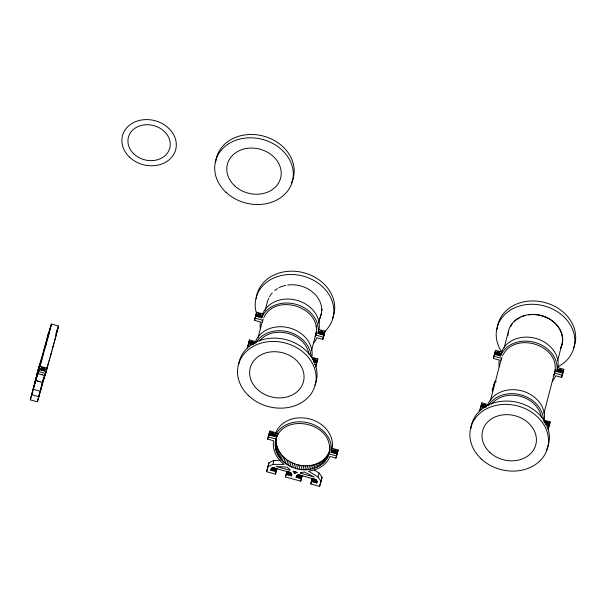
<?xml version="1.0" encoding="UTF-8"?>
<svg xmlns="http://www.w3.org/2000/svg" width="606" height="606" viewBox="0 0 606 606"><rect width="100%" height="100%" fill="white"/><g stroke="black" fill="none" stroke-linecap="round" stroke-linejoin="round"><path stroke-width="0.91" d="M275.124 444.221C277.578 411.065 334.133 420.776 329.323 452.053C326.604 466.915 308.462 472.877 295.395 468.362C288.35 466.234 281.888 461.704 278.131 455.288C273.973 449.213 275.306 441.948 276.904 435.32M32.61 391.506L38.413 371.531M33.489 388.34L35.602 380.409L31.762 394.741L38.829 396.71L45.473 373.493M318.044 333.573L319.241 328.005A29.338 24.293 14.6 0 0 296.735 300.265A29.338 24.293 14.6 0 0 263.155 312.847L261.678 317.885L255.687 316.218L256.717 312.241L262.709 313.908M312.234 478.354L310.734 483.959L319.559 486.413L321.029 481.315L318.014 476.96L308.431 471.127L310.939 470.779A29.338 24.293 14.6 0 0 329.497 457.507L329.937 456.454L335.936 458.121L337.118 453.985L331.134 452.318L331.361 450.75A29.338 24.293 14.6 0 0 308.863 423.011A29.338 24.293 14.6 0 0 275.275 435.593L274.836 436.653L268.837 434.987L267.655 439.115L273.639 440.782L273.412 442.357A29.338 24.293 14.6 0 0 282.616 463.128L284.153 464.37L272.927 464.408L268.041 466.567L266.579 471.673L275.404 474.127L276.109 471.695L270.806 470.218L271.427 467.832M331.134 452.318L332.399 446.766A29.338 24.293 14.6 0 0 309.893 419.026A29.338 24.293 14.6 0 0 276.306 431.616L274.836 436.653M556.869 371.645L558.065 366.077A29.338 24.293 14.6 0 0 535.568 338.337A29.338 24.293 14.6 0 0 501.98 350.919L500.503 355.957L494.511 354.29L493.322 358.426L499.306 360.093L499.079 361.661A29.338 24.293 14.6 0 0 499.208 366.797M43.238 380.454L43.155 381.007L45.109 374.743M262.292 322.286L262.709 320.536M501.117 360.358L501.473 358.805M316.582 331.702L315.256 336.595C324.415 308.166 276.374 291.615 263.815 317.506M553.475 376.137C565.246 347.086 515.608 329.088 502.639 355.578M43.337 380.015L43.647 378.758M37.019 375.076L36.087 379.038L42.003 359.032M38.996 395.93L37.367 401.808L30.3 399.846L32.292 392.438L31.595 394.87M47.495 366.554L44.965 375.69L37.905 373.728L39.655 367.228M48.533 333.073L45.889 342.723M37.905 373.728L40.428 364.592M37.367 401.808L39.352 394.4L38.655 396.832M40.344 390.332L43.064 380.136L42.367 382.575M39.678 393.476L42.715 382.03L40.549 390.302M44.064 376.591L42.791 381.5L43.677 378.28M44.965 375.69L46.715 369.19M248.968 341.86L247.301 348.033L249.52 339.921L255.512 341.587L255.959 340.527A29.338 24.293 14.6 0 1 289.547 327.944A29.338 24.293 14.6 0 1 312.045 355.684L311.817 357.252L317.802 358.919L316.211 364.842L314.506 364.373M260.383 328.732A29.338 24.293 14.6 0 1 260.254 323.589L260.482 322.021L254.497 320.354L256.164 314.188M249.52 339.921L248.49 343.897L251.914 344.852M255.103 343.178L255.512 341.587M258.08 337.61L262.572 320.347M265.17 310.348L267.769 300.356M267.655 439.115L269.875 431.002L275.866 432.669M269.875 431.002L268.284 436.926L275.935 439.062M266.579 471.673L269.072 462.59L273.957 460.424L280.51 460.401M268.041 466.567L269.072 462.59M275.45 441.047L276.972 435.078M275.222 442.622L276.253 438.646M276.972 436.267L277.593 433.881M277.707 434.85L278.124 433.252M275.169 445.827L276.162 440.244M275.336 447.44L276.374 443.463L276.2 441.85M275.639 449.054L276.677 445.069L276.374 443.463M276.078 450.644L277.109 446.667L276.677 445.069M272.927 464.408L273.957 460.424M276.639 452.227L277.669 448.243L277.109 446.667M277.328 453.773L278.359 449.796L277.669 448.243M278.131 455.288L279.169 451.311L278.359 449.796M279.063 456.765L280.093 452.788L279.169 451.311M275.404 474.127L276.934 468.514M280.101 458.189L281.139 454.212L280.093 452.788M281.252 459.56L282.282 455.576L281.139 454.212M316.279 326.899L316.688 325.308M282.502 460.863L283.54 456.886L282.282 455.576M311.59 350.389L316.082 333.126M318.68 323.127L321.036 314.044M315.681 335.277L316.582 331.853M283.85 462.098L284.881 458.121L283.54 456.886M285.29 463.264L286.32 459.28L284.881 458.121M286.812 464.34L287.842 460.363L286.32 459.28M296.539 475.672L296.122 477.263L301.417 478.74L300.72 481.172L285.418 476.914L286.941 471.294M288.403 465.34L289.441 461.355L287.842 460.363M313.605 343.11A29.338 24.293 14.6 0 0 316.347 338.746L316.786 337.686L322.778 339.352L324.998 331.24L319.014 329.573M324.998 331.24L323.407 337.163L315.749 335.035M290.069 466.241L291.107 462.264L289.441 461.355M291.797 467.052L292.834 463.067L291.107 462.264M285.418 476.914L286.115 474.483L291.41 475.952L291.827 474.362M293.577 467.756L294.607 463.779L292.834 463.067M295.395 468.362L296.425 464.385L294.607 463.779M294.614 473.657L292.849 471.104L297.478 472.392L294.614 473.657L295.236 471.271M297.243 468.87L298.281 464.885C310.461 468.173 326.308 462.923 329.944 449.819M299.122 469.256L300.159 465.279M301.015 469.544L302.053 465.56M302.917 469.711L303.954 465.734M300.72 481.172L302.25 475.558M304.848 469.771L305.878 465.794M306.697 469.718L307.734 465.741M308.568 469.552L309.598 465.575M310.401 469.271L311.431 465.294M312.196 468.885L313.226 464.908M313.938 468.393L314.976 464.408M310.734 483.959L312.257 478.339M315.628 467.787L316.665 463.81M317.256 467.082L318.294 463.105M318.809 466.279L319.847 462.302M320.279 465.385L321.316 461.401M318.014 476.96L319.051 472.975L314.256 470.059M311.431 481.528L316.726 482.997L317.143 481.406M321.665 464.393L322.703 460.408M322.96 463.317L323.99 459.333M324.149 462.158L325.187 458.174M325.233 460.924L326.27 456.947M326.21 459.621L327.24 455.644M329.603 447.273L330.02 445.683M319.559 486.413L322.059 477.339L319.051 472.975M321.029 481.315L322.059 477.339M327.066 458.257L328.096 454.273M329.641 448.879L330.058 447.289M327.801 456.833L328.838 452.849M329.55 450.478L329.967 448.887M328.414 455.364L329.944 449.667M331.194 452.334L332.232 448.357M335.936 458.121L337.595 451.947M337.118 453.985L338.156 450.008L332.171 448.342M546.589 425.139L549.127 425.844L550.165 421.867L544.18 420.2L544.4 418.625A29.338 24.293 14.6 0 0 521.902 390.885A29.338 24.293 14.6 0 0 488.315 403.475L487.875 404.528L481.884 402.861L479.664 410.982L480.846 406.846L484.27 407.8M493.322 358.426L495.549 350.306L501.541 351.98M494.746 381.894L492.246 390.976L494.746 381.894L496.375 381.174M490.436 400.581L501.291 358.813M504.124 347.912L508.608 330.664M543.946 413.36L554.801 371.592M557.634 360.691L561.883 344.352M554.505 373.349L555.414 369.766M543.824 421.806L544.241 420.216M549.604 423.814L548.15 429.184L550.165 421.867M552.43 381.182A29.338 24.293 14.6 0 0 555.172 376.818L555.611 375.758L561.603 377.424L563.269 371.258M561.603 377.424L563.822 369.312L557.846 367.645M37.284 374.046L40.367 362.57M49.412 331.936L50.912 325.869L47.904 335.262M56.472 333.906L57.964 327.778L57.184 330.111M49.086 333.171L51.396 324.043L58.456 326.005L56.146 335.133M48.73 334.497L49.457 331.891M55.797 336.459L56.517 333.861M48.351 335.906L49.078 333.308M47.95 337.398L48.677 334.815M55.419 337.875L56.146 335.277M55.017 339.368L55.737 336.777M47.526 338.966L48.245 336.406M54.593 340.928L55.313 338.368M39.466 365.888L39.905 364.259M39.405 366.001L39.201 366.781L39.882 363.858L38.057 369.993M47.086 340.595L47.798 338.072M46.624 342.276L47.321 339.815M46.261 368.743L46.473 367.971M54.154 342.557L54.858 340.042M53.692 344.246L54.388 341.776M40.163 363.244L40.844 360.835M40.67 361.388L41.329 359.063M45.662 345.791L46.836 341.61M46.329 343.458L45.162 347.594M52.73 347.753L53.896 343.579M53.389 345.428L52.23 349.564M36.315 377.243L35.224 381.159M41.185 359.494L41.829 357.252M36.61 376.318L35.724 379.53L39.057 366.895L37.049 374.637M41.716 357.57L43.352 351.677M44.662 349.427L45.276 347.283M42.708 381.666L43.155 380.03M51.722 351.397L52.343 349.245M42.261 355.616L42.806 353.646M43.64 353.177L44.738 349.238M51.798 351.2L50.154 357.108M50.707 355.139L51.252 353.169M43.359 351.73L43.905 349.707M43.874 349.882L44.988 345.821M43.094 355.146L43.632 353.124M42.541 357.101L43.117 354.964M49.609 359.063L50.184 356.934M44.389 348.056L45.526 343.92M42.609 356.798L40.625 363.82M49.063 360.994L49.669 358.767M49.162 360.578L45.139 374.766M45.397 344.466L46.048 342.064M48.662 362.358L47.685 365.789M46.367 341.026L51.396 324.043M37.466 372.538L36.769 374.97L38.822 367.63M35.3 380.606L35.996 378.174L33.057 389.226L33.754 386.795M34.534 383.81L35.11 381.886M30.3 399.846L31.936 393.961M40.36 390.385L40.822 388.764M41.594 385.78L42.019 384.318M255.535 316.377L256.717 312.241M254.497 320.354L255.687 316.218M270.806 470.218L271.223 468.764L273.412 467.794L290.486 472.544L291.827 474.498L291.41 475.952M276.442 470.15L276.904 468.529M322.778 339.352L323.96 335.224L317.983 333.558L318.203 331.982A29.338 24.293 14.6 0 0 295.705 304.242A29.338 24.293 14.6 0 0 262.118 316.832L261.678 317.885M317.802 358.919L315.582 367.031L316.764 362.896L313.385 361.956M286.449 472.93L286.918 471.309M296.122 477.263L296.539 475.808L298.728 474.839L315.802 479.588L317.143 481.543L316.726 482.997M301.758 477.195L302.22 475.574M336.966 454.136L338.156 450.008M494.36 354.442L495.549 350.306M480.694 406.997L481.884 402.861M562.641 373.447L563.822 369.312M38.489 371.372L38.784 370.349M45.548 373.341L45.844 372.319M55.987 334.02L56.373 332.694M56.01 334.042L56.35 332.899M56.729 331.474L57.062 330.361M56.653 331.861L56.934 330.929M57.358 329.369L57.623 328.497M35.61 380.583L42.685 382.515M57.85 327.755L58.456 326.005M263.201 318.976L262.777 320.294L255.126 318.165M502.026 357.048L501.609 358.366L493.951 356.237M500.503 355.957L500.942 354.896A29.338 24.293 14.6 0 1 534.53 342.314A29.338 24.293 14.6 0 1 557.035 370.054L556.808 371.63L562.792 373.288M259.186 341.095C273.291 324.308 305.439 332.891 309.083 354.578M491.549 404.043C505.654 387.257 537.795 395.832 541.438 417.519M296.425 464.385L298.281 464.885M554.581 373.107L562.232 375.235M480.293 408.792L481.99 409.262M546.87 427.321L548.566 427.791M247.93 345.844L249.634 346.314M39.966 366.221L47.018 368.221M39.087 369.592L46.154 371.561M38.534 371.539L45.594 373.501M328.906 453.803L336.557 455.932M37.405 380.947L40.057 381.689M33.277 389.257L40.337 391.226M508.282 332.217A27.505 22.77 14.6 0 1 541.809 315.696A27.505 22.77 14.6 0 1 560.838 347.352M508.025 335.398A27.505 22.77 14.6 0 1 508.086 333.8M528.621 314.847A27.505 22.77 14.6 0 1 556.164 324.255A27.505 22.77 14.6 0 1 560.512 348.7M510.517 326.573A27.505 22.77 14.6 0 1 512.259 323.862M514.456 321.415A27.505 22.77 14.6 0 1 520.024 317.506M521.622 316.764A27.505 22.77 14.6 0 1 525.023 315.59M470.87 428.662A39.723 32.891 14.6 0 1 517.797 402.452A39.723 32.891 14.6 0 1 547.468 447.614M547.18 448.326A39.723 32.891 14.6 0 1 546.18 450.402M501.927 352.291A39.723 32.891 14.6 0 1 514.411 307.954A39.723 32.891 14.6 0 1 568.284 321.831A39.723 32.891 14.6 0 1 557.884 366.706M497.117 329.323A39.723 32.891 14.6 0 1 544.105 302.349A39.723 32.891 14.6 0 1 573.488 348.215M488.065 405.937A29.338 24.293 14.6 0 1 519.872 394.612A29.338 24.293 14.6 0 1 543.423 419.193M545.756 424.427A0.917 0.515 16 0 1 546.211 424.465M544.62 422.837A2.151 1.204 16 0 1 546.892 421.837A2.151 1.204 16 0 1 548.642 423.844A2.151 1.204 16 0 1 545.461 423.806M545.658 423.299A0.917 0.515 16 0 1 546.93 423.117A0.917 0.515 16 0 1 547.165 424.011A0.917 0.515 16 0 1 545.733 423.579M544.582 422.708A2.151 1.204 16 0 1 547.529 422.617A2.151 1.204 16 0 1 548.241 424.564M486.285 406.543A2.151 1.204 16 0 1 485.611 406.921M485.133 406.982A2.151 1.204 16 0 1 482.315 405.543A2.151 1.204 16 0 1 484.3 404.437A2.151 1.204 16 0 1 486.429 406.262M484.997 407.474A2.151 1.204 16 0 1 483.921 407.338M482.921 406.899A2.151 1.204 16 0 1 482.543 406.588M482.278 406.255A2.151 1.204 16 0 1 484.255 404.944A2.151 1.204 16 0 1 486.141 407.035M558.99 371.736A2.151 1.204 16 0 1 558.406 369.986A2.151 1.204 16 0 1 561.111 370.024A2.151 1.204 16 0 1 562.163 371.773M496.587 354.343A2.151 1.204 16 0 1 496.359 352.48A2.151 1.204 16 0 1 499.45 353.093A2.151 1.204 16 0 1 499.132 354.851M497.579 354.783A2.151 1.204 16 0 1 497.056 354.601M255.709 342.988A29.338 24.293 14.6 0 1 287.517 331.671A29.338 24.293 14.6 0 1 311.067 356.245M312.363 359.275A2.151 1.204 16 0 1 315.059 359.07A2.151 1.204 16 0 1 316.279 360.896A2.151 1.204 16 0 1 313.582 361.1M312.484 359.525A2.151 1.204 16 0 1 315.173 359.669A2.151 1.204 16 0 1 316.143 361.381M252.778 344.041A2.151 1.204 16 0 1 249.914 342.269A2.151 1.204 16 0 1 252.997 341.845A2.151 1.204 16 0 1 253.255 343.973M253.111 344.458A2.151 1.204 16 0 1 252.634 344.526M252.104 344.503A2.151 1.204 16 0 1 251.035 344.208M250.566 343.95A2.151 1.204 16 0 1 249.914 343.314M249.793 342.655A2.151 1.204 16 0 1 252.164 342.064A2.151 1.204 16 0 1 253.937 343.807M319.476 333.035A2.151 1.204 16 0 1 321.044 331.603A2.151 1.204 16 0 1 323.46 333.414A2.151 1.204 16 0 1 320.642 333.914M320.157 333.664A2.151 1.204 16 0 1 319.763 333.368M258.535 316.468A0.917 0.515 16 0 1 258.997 316.59M256.982 315.294A2.151 1.204 16 0 1 259.633 314.469A2.151 1.204 16 0 1 260.701 316.635M258.754 316.718A2.151 1.204 16 0 1 257.762 316.271M275.268 468.249A2.151 1.204 16 0 1 275.722 469.983A2.151 1.204 16 0 1 272.98 469.87A2.151 1.204 16 0 1 272.049 468.112M272.329 467.885A2.151 1.204 16 0 1 274.806 467.991M290.448 472.43A2.151 1.204 16 0 1 290.357 474.498A2.151 1.204 16 0 1 287.199 472.96A2.151 1.204 16 0 1 289.963 472.188M299.591 474.846A2.151 1.204 16 0 1 301.212 476.869A2.151 1.204 16 0 1 297.993 476.733A2.151 1.204 16 0 1 298.038 474.778M335.86 452.871A2.151 1.204 16 0 1 334.33 452.849M333.315 452.432A2.151 1.204 16 0 1 332.914 452.129M332.626 451.803A2.151 1.204 16 0 1 334.467 450.409A2.151 1.204 16 0 1 336.497 452.47M271.693 435.229A0.917 0.515 16 0 1 272.352 435.464M270.132 434.055A2.151 1.204 16 0 1 272.783 433.229A2.151 1.204 16 0 1 273.859 435.396M271.912 435.479A2.151 1.204 16 0 1 271.382 435.29M271.761 468.877A2.151 1.204 16 0 1 274.662 468.476A2.151 1.204 16 0 1 275.472 470.536M273.533 470.62A2.151 1.204 16 0 1 273.003 470.43M272.155 469.87A2.151 1.204 16 0 1 271.753 469.203M287.085 473.559A2.151 1.204 16 0 1 289.562 472.582A2.151 1.204 16 0 1 290.872 474.74M288.456 474.756A2.151 1.204 16 0 1 287.971 474.513M300.788 477.581A2.151 1.204 16 0 1 298.849 477.664M297.849 477.225A2.151 1.204 16 0 1 297.205 476.581M297.228 475.642A2.151 1.204 16 0 1 299.978 475.521A2.151 1.204 16 0 1 301.068 477.361M316.074 481.853A2.151 1.204 16 0 1 314.113 481.914M312.499 480.816A2.151 1.204 16 0 1 312.37 480.482M312.393 480.164A2.151 1.204 16 0 1 314.802 479.604A2.151 1.204 16 0 1 316.521 481.361M42.208 374.326A2.151 1.204 16 0 1 41.662 374.235M40.958 368.584A2.151 1.204 16 0 1 44.132 368.622A2.151 1.204 16 0 1 44.246 370.607M42.708 370.584A2.151 1.204 16 0 1 42.178 370.41M41.299 369.865A2.151 1.204 16 0 1 40.852 369.198M322.036 309.09A27.505 22.77 14.6 0 1 321.839 310.666M238.703 364.198A39.723 32.891 14.6 0 1 286.774 339.86A39.723 32.891 14.6 0 1 314.817 385.378M256.603 313.681A39.723 32.891 14.6 0 1 302.705 275.995A39.723 32.891 14.6 0 1 324.952 331.293M256.194 298.781A39.723 32.891 14.6 0 1 303.568 272.685A39.723 32.891 14.6 0 1 332.505 318.438M287.638 285.07A27.505 22.77 14.6 0 1 315.181 294.478A27.505 22.77 14.6 0 1 319.529 318.915M268.276 299.728A27.505 22.77 14.6 0 1 268.837 298.235M269.534 296.796A27.505 22.77 14.6 0 1 272.321 292.819M274.73 290.524A27.505 22.77 14.6 0 1 277.518 288.57M279.04 287.729A27.505 22.77 14.6 0 1 285.812 285.388M215.668 162.082A39.723 32.891 14.6 0 1 263.936 136.221A39.723 32.891 14.6 0 1 291.327 183.133M290.016 469.733L289.865 470.271L276.131 466.446L286.994 467.143L290.016 469.733M300.614 472.672L300.462 473.218L314.181 477.043L304.545 472.036L300.614 472.672M133.873 153.932A21.392 17.71 14.6 0 0 169.453 149.19A21.392 17.71 14.6 0 0 143.955 124.927A21.392 17.71 14.6 0 0 133.873 153.932M129.525 157.143A27.505 22.77 14.6 0 0 175.27 151.046A27.505 22.77 14.6 0 0 142.486 119.852A27.505 22.77 14.6 0 0 129.525 157.143M481.24 458.916A39.723 32.891 14.6 0 0 547.135 449.493A39.723 32.891 14.6 0 0 499.246 404.823A39.723 32.891 14.6 0 0 481.24 458.916M489.845 452.402A27.505 22.77 14.6 0 0 535.462 445.88A27.505 22.77 14.6 0 0 502.313 414.951A27.505 22.77 14.6 0 0 489.845 452.402M483.505 406.353A0.917 0.515 16 0 0 485.042 406.543A0.917 0.515 16 0 0 484.118 405.626A0.917 0.515 16 0 0 483.505 406.353M558.724 370.955A2.151 1.204 16 0 0 562.307 371.289A2.151 1.204 16 0 0 560.005 369.19A2.151 1.204 16 0 0 558.724 370.955M559.52 371.167A0.917 0.515 16 0 0 561.042 371.311A0.917 0.515 16 0 0 560.065 370.417A0.917 0.515 16 0 0 559.52 371.167M496.344 353.548A2.151 1.204 16 0 0 499.942 353.995A2.151 1.204 16 0 0 497.784 351.859A2.151 1.204 16 0 0 496.344 353.548M497.17 353.798A0.917 0.515 16 0 0 498.708 353.987A0.917 0.515 16 0 0 497.784 353.078A0.917 0.515 16 0 0 497.17 353.798M313.491 360.775A0.917 0.515 16 0 0 315.022 360.918A0.917 0.515 16 0 0 314.037 360.025A0.917 0.515 16 0 0 313.491 360.775M251.149 343.405A0.917 0.515 16 0 0 252.679 343.594A0.917 0.515 16 0 0 251.763 342.685A0.917 0.515 16 0 0 251.149 343.405M319.9 332.883A2.151 1.204 16 0 0 323.475 333.217A2.151 1.204 16 0 0 321.18 331.118A2.151 1.204 16 0 0 319.9 332.883M320.688 333.095A0.917 0.515 16 0 0 322.218 333.239A0.917 0.515 16 0 0 321.233 332.346A0.917 0.515 16 0 0 320.688 333.095M257.52 315.484A2.151 1.204 16 0 0 261.118 315.923A2.151 1.204 16 0 0 258.951 313.787A2.151 1.204 16 0 0 257.52 315.484M258.345 315.726A0.917 0.515 16 0 0 259.876 315.915A0.917 0.515 16 0 0 258.951 315.006A0.917 0.515 16 0 0 258.345 315.726M333.058 451.644A2.151 1.204 16 0 0 336.633 451.985A2.151 1.204 16 0 0 334.338 449.887A2.151 1.204 16 0 0 333.058 451.644M313.264 480.975A2.151 1.204 16 0 0 316.658 480.876A2.151 1.204 16 0 0 313.863 478.975A2.151 1.204 16 0 0 313.264 480.975M333.845 451.856A0.917 0.515 16 0 0 335.368 452A0.917 0.515 16 0 0 334.391 451.106A0.917 0.515 16 0 0 333.845 451.856M270.677 434.244A2.151 1.204 16 0 0 274.276 434.684A2.151 1.204 16 0 0 272.109 432.548A2.151 1.204 16 0 0 270.677 434.244M271.496 434.494A0.917 0.515 16 0 0 273.033 434.676A0.917 0.515 16 0 0 272.109 433.767A0.917 0.515 16 0 0 271.496 434.494M273.117 469.635A0.917 0.515 16 0 0 274.654 469.824A0.917 0.515 16 0 0 273.73 468.908A0.917 0.515 16 0 0 273.117 469.635M288.464 473.93A0.917 0.515 16 0 0 289.986 474.051A0.917 0.515 16 0 0 288.971 473.165A0.917 0.515 16 0 0 288.464 473.93M298.432 476.68A0.917 0.515 16 0 0 299.97 476.869A0.917 0.515 16 0 0 299.046 475.952A0.917 0.515 16 0 0 298.432 476.68M313.885 481.058A0.917 0.515 16 0 0 315.34 481.012A0.917 0.515 16 0 0 314.143 480.202A0.917 0.515 16 0 0 313.885 481.058M41.435 369.38A2.151 1.204 16 0 0 45.011 369.721A2.151 1.204 16 0 0 42.715 367.622A2.151 1.204 16 0 0 41.435 369.38M42.223 369.592A0.917 0.515 16 0 0 43.753 369.736A0.917 0.515 16 0 0 42.768 368.842A0.917 0.515 16 0 0 42.223 369.592M248.877 395.968A39.723 32.891 14.6 0 0 314.772 386.545A39.723 32.891 14.6 0 0 266.89 341.882A39.723 32.891 14.6 0 0 248.877 395.968M257.482 389.453A27.505 22.77 14.6 0 0 303.106 382.931A27.505 22.77 14.6 0 0 269.95 352.01A27.505 22.77 14.6 0 0 257.482 389.453M226.038 192.329A39.723 32.891 14.6 0 0 291.933 182.906A39.723 32.891 14.6 0 0 244.044 138.244A39.723 32.891 14.6 0 0 226.038 192.329M234.643 185.815A27.505 22.77 14.6 0 0 280.26 179.293A27.505 22.77 14.6 0 0 247.112 148.372A27.505 22.77 14.6 0 0 234.643 185.815"/></g></svg>
